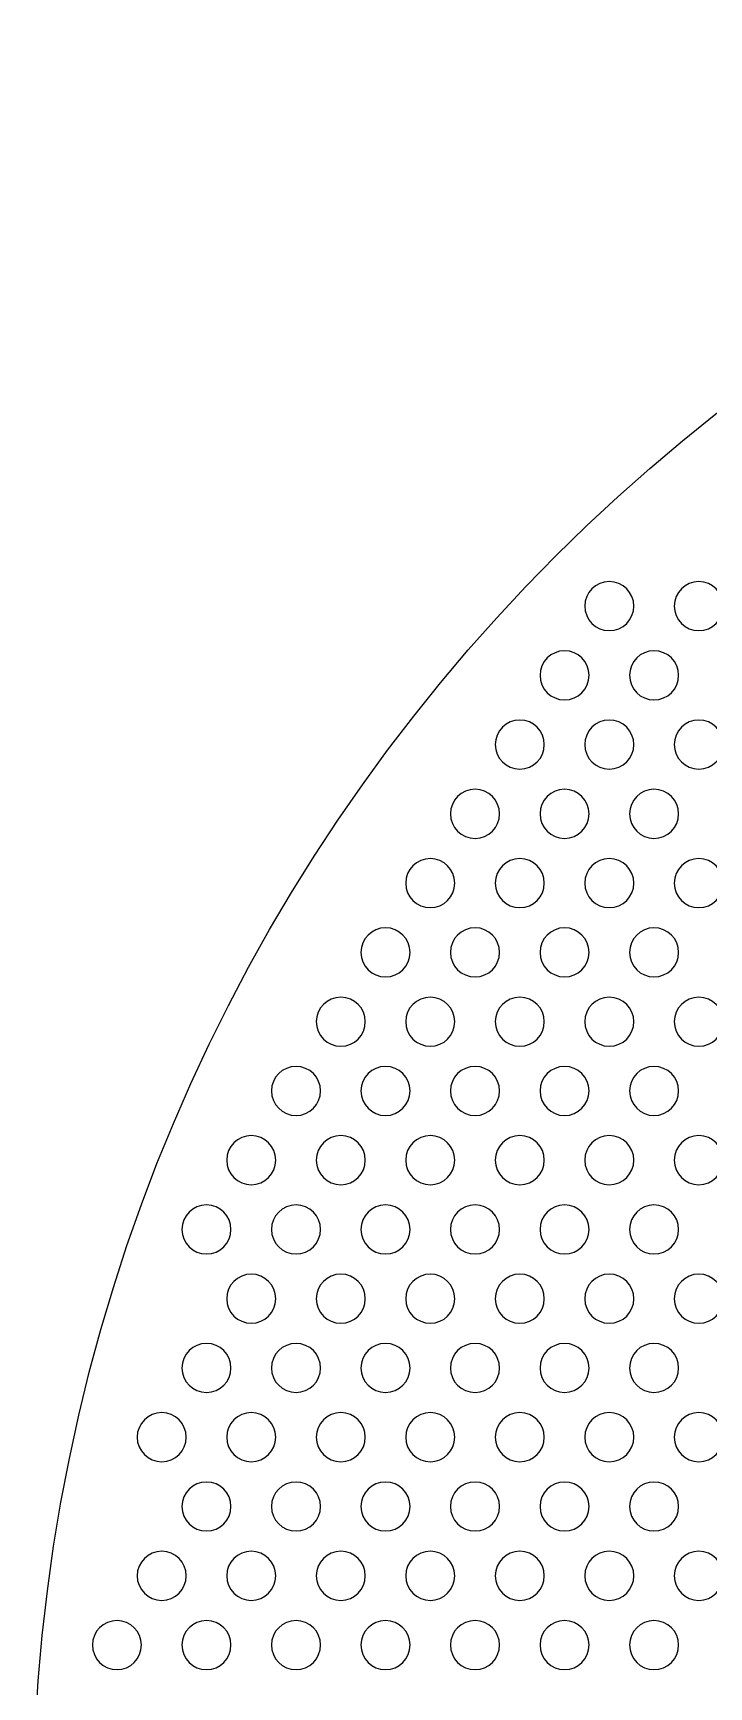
# Model space of a CAD drawing. Header units: millimetres. Extents: x 2717 to 2965, y -3 to 245.
# Drawn here: x 2717.5 to 2764.4, y 130.2 to 245 of the extents above; entities that cross this region are included whole.
import ezdxf

# ---------------------------------------------------------------- set-up
doc = ezdxf.new("R2010")
doc.units = ezdxf.units.MM
doc.layers.add('Livello 04', color=1, linetype='Continuous', true_color=0xff0000)
doc.layers.add('Predefinito', color=18, linetype='Continuous', true_color=0x000000)

msp = doc.modelspace()

# ---------------------------------------------------------------- linework, layer by layer
at = {"layer": 'Livello 04'}
msp.add_circle((2841.47, 121.04), 124, dxfattribs=at)
at = {"layer": 'Predefinito', "color": 18, "true_color": 0x000000}
for points in [[(2757.5, 206.94), (2756.56, 206.94), (2755.8, 206.18), (2755.8, 205.24)], [(2759.21, 205.24), (2759.21, 206.18), (2758.45, 206.94), (2757.5, 206.94)], [(2763.72, 206.94), (2762.78, 206.94), (2762.02, 206.18), (2762.02, 205.24)], [(2765.43, 205.24), (2765.43, 206.18), (2764.67, 206.94), (2763.72, 206.94)], [(2755.8, 205.24), (2755.8, 204.3), (2756.56, 203.53), (2757.5, 203.53)], [(2757.5, 203.53), (2758.45, 203.53), (2759.21, 204.3), (2759.21, 205.24)], [(2762.02, 205.24), (2762.02, 204.3), (2762.78, 203.53), (2763.72, 203.53)], [(2763.72, 203.53), (2764.67, 203.53), (2765.43, 204.3), (2765.43, 205.24)], [(2754.4, 202.13), (2753.45, 202.13), (2752.69, 201.37), (2752.69, 200.43)], [(2756.1, 200.43), (2756.1, 201.37), (2755.34, 202.13), (2754.4, 202.13)], [(2760.61, 202.13), (2759.67, 202.13), (2758.91, 201.37), (2758.91, 200.43)], [(2762.32, 200.43), (2762.32, 201.37), (2761.56, 202.13), (2760.61, 202.13)], [(2752.69, 200.43), (2752.69, 199.48), (2753.45, 198.72), (2754.4, 198.72)], [(2754.4, 198.72), (2755.34, 198.72), (2756.1, 199.48), (2756.1, 200.43)], [(2758.91, 200.43), (2758.91, 199.48), (2759.67, 198.72), (2760.61, 198.72)], [(2760.61, 198.72), (2761.56, 198.72), (2762.32, 199.48), (2762.32, 200.43)], [(2751.29, 197.32), (2750.34, 197.32), (2749.58, 196.56), (2749.58, 195.61)], [(2752.99, 195.61), (2752.99, 196.56), (2752.23, 197.32), (2751.29, 197.32)], [(2757.5, 197.32), (2756.56, 197.32), (2755.8, 196.56), (2755.8, 195.61)], [(2759.21, 195.61), (2759.21, 196.56), (2758.45, 197.32), (2757.5, 197.32)], [(2763.72, 197.32), (2762.78, 197.32), (2762.02, 196.56), (2762.02, 195.61)], [(2765.43, 195.61), (2765.43, 196.56), (2764.67, 197.32), (2763.72, 197.32)], [(2749.58, 195.61), (2749.58, 194.67), (2750.34, 193.91), (2751.29, 193.91)], [(2751.29, 193.91), (2752.23, 193.91), (2752.99, 194.67), (2752.99, 195.61)], [(2755.8, 195.61), (2755.8, 194.67), (2756.56, 193.91), (2757.5, 193.91)], [(2757.5, 193.91), (2758.45, 193.91), (2759.21, 194.67), (2759.21, 195.61)], [(2762.02, 195.61), (2762.02, 194.67), (2762.78, 193.91), (2763.72, 193.91)], [(2763.72, 193.91), (2764.67, 193.91), (2765.43, 194.67), (2765.43, 195.61)], [(2748.18, 192.51), (2747.23, 192.51), (2746.47, 191.74), (2746.47, 190.8)], [(2749.88, 190.8), (2749.88, 191.74), (2749.12, 192.51), (2748.18, 192.51)], [(2754.4, 192.51), (2753.45, 192.51), (2752.69, 191.74), (2752.69, 190.8)], [(2756.1, 190.8), (2756.1, 191.74), (2755.34, 192.51), (2754.4, 192.51)], [(2760.61, 192.51), (2759.67, 192.51), (2758.91, 191.74), (2758.91, 190.8)], [(2762.32, 190.8), (2762.32, 191.74), (2761.56, 192.51), (2760.61, 192.51)], [(2746.47, 190.8), (2746.47, 189.86), (2747.23, 189.1), (2748.18, 189.1)], [(2748.18, 189.1), (2749.12, 189.1), (2749.88, 189.86), (2749.88, 190.8)], [(2752.69, 190.8), (2752.69, 189.86), (2753.45, 189.1), (2754.4, 189.1)], [(2754.4, 189.1), (2755.34, 189.1), (2756.1, 189.86), (2756.1, 190.8)], [(2758.91, 190.8), (2758.91, 189.86), (2759.67, 189.1), (2760.61, 189.1)], [(2760.61, 189.1), (2761.56, 189.1), (2762.32, 189.86), (2762.32, 190.8)], [(2745.07, 187.7), (2744.12, 187.7), (2743.36, 186.93), (2743.36, 185.99)], [(2746.77, 185.99), (2746.77, 186.93), (2746.01, 187.7), (2745.07, 187.7)], [(2751.29, 187.7), (2750.34, 187.7), (2749.58, 186.93), (2749.58, 185.99)], [(2752.99, 185.99), (2752.99, 186.93), (2752.23, 187.7), (2751.29, 187.7)], [(2757.5, 187.7), (2756.56, 187.7), (2755.8, 186.93), (2755.8, 185.99)], [(2759.21, 185.99), (2759.21, 186.93), (2758.45, 187.7), (2757.5, 187.7)], [(2763.72, 187.7), (2762.78, 187.7), (2762.02, 186.93), (2762.02, 185.99)], [(2765.43, 185.99), (2765.43, 186.93), (2764.67, 187.7), (2763.72, 187.7)], [(2743.36, 185.99), (2743.36, 185.05), (2744.12, 184.29), (2745.07, 184.29)], [(2745.07, 184.29), (2746.01, 184.29), (2746.77, 185.05), (2746.77, 185.99)], [(2749.58, 185.99), (2749.58, 185.05), (2750.34, 184.29), (2751.29, 184.29)], [(2751.29, 184.29), (2752.23, 184.29), (2752.99, 185.05), (2752.99, 185.99)], [(2755.8, 185.99), (2755.8, 185.05), (2756.56, 184.29), (2757.5, 184.29)], [(2757.5, 184.29), (2758.45, 184.29), (2759.21, 185.05), (2759.21, 185.99)], [(2762.02, 185.99), (2762.02, 185.05), (2762.78, 184.29), (2763.72, 184.29)], [(2763.72, 184.29), (2764.67, 184.29), (2765.43, 185.05), (2765.43, 185.99)], [(2741.96, 182.89), (2741.01, 182.89), (2740.25, 182.12), (2740.25, 181.18)], [(2743.66, 181.18), (2743.66, 182.12), (2742.9, 182.89), (2741.96, 182.89)], [(2748.18, 182.89), (2747.23, 182.89), (2746.47, 182.12), (2746.47, 181.18)], [(2749.88, 181.18), (2749.88, 182.12), (2749.12, 182.89), (2748.18, 182.89)], [(2754.4, 182.89), (2753.45, 182.89), (2752.69, 182.12), (2752.69, 181.18)], [(2756.1, 181.18), (2756.1, 182.12), (2755.34, 182.89), (2754.4, 182.89)], [(2760.61, 182.89), (2759.67, 182.89), (2758.91, 182.12), (2758.91, 181.18)], [(2762.32, 181.18), (2762.32, 182.12), (2761.56, 182.89), (2760.61, 182.89)], [(2740.25, 181.18), (2740.25, 180.24), (2741.01, 179.48), (2741.96, 179.48)], [(2741.96, 179.48), (2742.9, 179.48), (2743.66, 180.24), (2743.66, 181.18)], [(2746.47, 181.18), (2746.47, 180.24), (2747.23, 179.48), (2748.18, 179.48)], [(2748.18, 179.48), (2749.12, 179.48), (2749.88, 180.24), (2749.88, 181.18)], [(2752.69, 181.18), (2752.69, 180.24), (2753.45, 179.48), (2754.4, 179.48)], [(2754.4, 179.48), (2755.34, 179.48), (2756.1, 180.24), (2756.1, 181.18)], [(2758.91, 181.18), (2758.91, 180.24), (2759.67, 179.48), (2760.61, 179.48)], [(2760.61, 179.48), (2761.56, 179.48), (2762.32, 180.24), (2762.32, 181.18)], [(2738.85, 178.07), (2737.9, 178.07), (2737.14, 177.31), (2737.14, 176.37)], [(2740.55, 176.37), (2740.55, 177.31), (2739.79, 178.07), (2738.85, 178.07)], [(2745.07, 178.07), (2744.12, 178.07), (2743.36, 177.31), (2743.36, 176.37)], [(2746.77, 176.37), (2746.77, 177.31), (2746.01, 178.07), (2745.07, 178.07)], [(2751.29, 178.07), (2750.34, 178.07), (2749.58, 177.31), (2749.58, 176.37)], [(2752.99, 176.37), (2752.99, 177.31), (2752.23, 178.07), (2751.29, 178.07)], [(2757.5, 178.07), (2756.56, 178.07), (2755.8, 177.31), (2755.8, 176.37)], [(2759.21, 176.37), (2759.21, 177.31), (2758.45, 178.07), (2757.5, 178.07)], [(2763.72, 178.07), (2762.78, 178.07), (2762.02, 177.31), (2762.02, 176.37)], [(2765.43, 176.37), (2765.43, 177.31), (2764.67, 178.07), (2763.72, 178.07)], [(2737.14, 176.37), (2737.14, 175.43), (2737.9, 174.66), (2738.85, 174.66)], [(2738.85, 174.66), (2739.79, 174.66), (2740.55, 175.43), (2740.55, 176.37)], [(2743.36, 176.37), (2743.36, 175.43), (2744.12, 174.66), (2745.07, 174.66)], [(2745.07, 174.66), (2746.01, 174.66), (2746.77, 175.43), (2746.77, 176.37)], [(2749.58, 176.37), (2749.58, 175.43), (2750.34, 174.66), (2751.29, 174.66)], [(2751.29, 174.66), (2752.23, 174.66), (2752.99, 175.43), (2752.99, 176.37)], [(2755.8, 176.37), (2755.8, 175.43), (2756.56, 174.66), (2757.5, 174.66)], [(2757.5, 174.66), (2758.45, 174.66), (2759.21, 175.43), (2759.21, 176.37)], [(2762.02, 176.37), (2762.02, 175.43), (2762.78, 174.66), (2763.72, 174.66)], [(2763.72, 174.66), (2764.67, 174.66), (2765.43, 175.43), (2765.43, 176.37)], [(2735.74, 173.26), (2734.8, 173.26), (2734.03, 172.5), (2734.03, 171.56)], [(2737.44, 171.56), (2737.44, 172.5), (2736.68, 173.26), (2735.74, 173.26)], [(2741.96, 173.26), (2741.01, 173.26), (2740.25, 172.5), (2740.25, 171.56)], [(2743.66, 171.56), (2743.66, 172.5), (2742.9, 173.26), (2741.96, 173.26)], [(2748.18, 173.26), (2747.23, 173.26), (2746.47, 172.5), (2746.47, 171.56)], [(2749.88, 171.56), (2749.88, 172.5), (2749.12, 173.26), (2748.18, 173.26)], [(2754.4, 173.26), (2753.45, 173.26), (2752.69, 172.5), (2752.69, 171.56)], [(2756.1, 171.56), (2756.1, 172.5), (2755.34, 173.26), (2754.4, 173.26)], [(2760.61, 173.26), (2759.67, 173.26), (2758.91, 172.5), (2758.91, 171.56)], [(2762.32, 171.56), (2762.32, 172.5), (2761.56, 173.26), (2760.61, 173.26)], [(2734.03, 171.56), (2734.03, 170.62), (2734.8, 169.85), (2735.74, 169.85)], [(2735.74, 169.85), (2736.68, 169.85), (2737.44, 170.62), (2737.44, 171.56)], [(2740.25, 171.56), (2740.25, 170.62), (2741.01, 169.85), (2741.96, 169.85)], [(2741.96, 169.85), (2742.9, 169.85), (2743.66, 170.62), (2743.66, 171.56)], [(2746.47, 171.56), (2746.47, 170.62), (2747.23, 169.85), (2748.18, 169.85)], [(2748.18, 169.85), (2749.12, 169.85), (2749.88, 170.62), (2749.88, 171.56)], [(2752.69, 171.56), (2752.69, 170.62), (2753.45, 169.85), (2754.4, 169.85)], [(2754.4, 169.85), (2755.34, 169.85), (2756.1, 170.62), (2756.1, 171.56)], [(2758.91, 171.56), (2758.91, 170.62), (2759.67, 169.85), (2760.61, 169.85)], [(2760.61, 169.85), (2761.56, 169.85), (2762.32, 170.62), (2762.32, 171.56)], [(2732.63, 168.45), (2731.69, 168.45), (2730.92, 167.69), (2730.92, 166.75)], [(2734.33, 166.75), (2734.33, 167.69), (2733.57, 168.45), (2732.63, 168.45)], [(2738.85, 168.45), (2737.9, 168.45), (2737.14, 167.69), (2737.14, 166.75)], [(2740.55, 166.75), (2740.55, 167.69), (2739.79, 168.45), (2738.85, 168.45)], [(2745.07, 168.45), (2744.12, 168.45), (2743.36, 167.69), (2743.36, 166.75)], [(2746.77, 166.75), (2746.77, 167.69), (2746.01, 168.45), (2745.07, 168.45)], [(2751.29, 168.45), (2750.34, 168.45), (2749.58, 167.69), (2749.58, 166.75)], [(2752.99, 166.75), (2752.99, 167.69), (2752.23, 168.45), (2751.29, 168.45)], [(2757.5, 168.45), (2756.56, 168.45), (2755.8, 167.69), (2755.8, 166.75)], [(2759.21, 166.75), (2759.21, 167.69), (2758.45, 168.45), (2757.5, 168.45)], [(2763.72, 168.45), (2762.78, 168.45), (2762.02, 167.69), (2762.02, 166.75)], [(2765.43, 166.75), (2765.43, 167.69), (2764.67, 168.45), (2763.72, 168.45)], [(2730.92, 166.75), (2730.92, 165.8), (2731.69, 165.04), (2732.63, 165.04)], [(2732.63, 165.04), (2733.57, 165.04), (2734.33, 165.8), (2734.33, 166.75)], [(2737.14, 166.75), (2737.14, 165.8), (2737.9, 165.04), (2738.85, 165.04)], [(2738.85, 165.04), (2739.79, 165.04), (2740.55, 165.8), (2740.55, 166.75)], [(2743.36, 166.75), (2743.36, 165.8), (2744.12, 165.04), (2745.07, 165.04)], [(2745.07, 165.04), (2746.01, 165.04), (2746.77, 165.8), (2746.77, 166.75)], [(2749.58, 166.75), (2749.58, 165.8), (2750.34, 165.04), (2751.29, 165.04)], [(2751.29, 165.04), (2752.23, 165.04), (2752.99, 165.8), (2752.99, 166.75)], [(2755.8, 166.75), (2755.8, 165.8), (2756.56, 165.04), (2757.5, 165.04)], [(2757.5, 165.04), (2758.45, 165.04), (2759.21, 165.8), (2759.21, 166.75)], [(2762.02, 166.75), (2762.02, 165.8), (2762.78, 165.04), (2763.72, 165.04)], [(2763.72, 165.04), (2764.67, 165.04), (2765.43, 165.8), (2765.43, 166.75)], [(2729.52, 163.64), (2728.58, 163.64), (2727.81, 162.88), (2727.81, 161.94)], [(2731.22, 161.94), (2731.22, 162.88), (2730.46, 163.64), (2729.52, 163.64)], [(2735.74, 163.64), (2734.8, 163.64), (2734.03, 162.88), (2734.03, 161.94)], [(2737.44, 161.94), (2737.44, 162.88), (2736.68, 163.64), (2735.74, 163.64)], [(2741.96, 163.64), (2741.01, 163.64), (2740.25, 162.88), (2740.25, 161.94)], [(2743.66, 161.94), (2743.66, 162.88), (2742.9, 163.64), (2741.96, 163.64)], [(2748.18, 163.64), (2747.23, 163.64), (2746.47, 162.88), (2746.47, 161.94)], [(2749.88, 161.94), (2749.88, 162.88), (2749.12, 163.64), (2748.18, 163.64)], [(2754.4, 163.64), (2753.45, 163.64), (2752.69, 162.88), (2752.69, 161.94)], [(2756.1, 161.94), (2756.1, 162.88), (2755.34, 163.64), (2754.4, 163.64)], [(2760.61, 163.64), (2759.67, 163.64), (2758.91, 162.88), (2758.91, 161.94)], [(2762.32, 161.94), (2762.32, 162.88), (2761.56, 163.64), (2760.61, 163.64)], [(2727.81, 161.94), (2727.81, 160.99), (2728.58, 160.23), (2729.52, 160.23)], [(2729.52, 160.23), (2730.46, 160.23), (2731.22, 160.99), (2731.22, 161.94)], [(2734.03, 161.94), (2734.03, 160.99), (2734.8, 160.23), (2735.74, 160.23)], [(2735.74, 160.23), (2736.68, 160.23), (2737.44, 160.99), (2737.44, 161.94)], [(2740.25, 161.94), (2740.25, 160.99), (2741.01, 160.23), (2741.96, 160.23)], [(2741.96, 160.23), (2742.9, 160.23), (2743.66, 160.99), (2743.66, 161.94)], [(2746.47, 161.94), (2746.47, 160.99), (2747.23, 160.23), (2748.18, 160.23)], [(2748.18, 160.23), (2749.12, 160.23), (2749.88, 160.99), (2749.88, 161.94)], [(2752.69, 161.94), (2752.69, 160.99), (2753.45, 160.23), (2754.4, 160.23)], [(2754.4, 160.23), (2755.34, 160.23), (2756.1, 160.99), (2756.1, 161.94)], [(2758.91, 161.94), (2758.91, 160.99), (2759.67, 160.23), (2760.61, 160.23)], [(2760.61, 160.23), (2761.56, 160.23), (2762.32, 160.99), (2762.32, 161.94)], [(2732.63, 158.83), (2731.69, 158.83), (2730.92, 158.07), (2730.92, 157.12)], [(2734.33, 157.12), (2734.33, 158.07), (2733.57, 158.83), (2732.63, 158.83)], [(2738.85, 158.83), (2737.9, 158.83), (2737.14, 158.07), (2737.14, 157.12)], [(2740.55, 157.12), (2740.55, 158.07), (2739.79, 158.83), (2738.85, 158.83)], [(2745.07, 158.83), (2744.12, 158.83), (2743.36, 158.07), (2743.36, 157.12)], [(2746.77, 157.12), (2746.77, 158.07), (2746.01, 158.83), (2745.07, 158.83)], [(2751.29, 158.83), (2750.34, 158.83), (2749.58, 158.07), (2749.58, 157.12)], [(2752.99, 157.12), (2752.99, 158.07), (2752.23, 158.83), (2751.29, 158.83)], [(2757.5, 158.83), (2756.56, 158.83), (2755.8, 158.07), (2755.8, 157.12)], [(2759.21, 157.12), (2759.21, 158.07), (2758.45, 158.83), (2757.5, 158.83)], [(2763.72, 158.83), (2762.78, 158.83), (2762.02, 158.07), (2762.02, 157.12)], [(2765.43, 157.12), (2765.43, 158.07), (2764.67, 158.83), (2763.72, 158.83)], [(2730.92, 157.12), (2730.92, 156.18), (2731.69, 155.42), (2732.63, 155.42)], [(2732.63, 155.42), (2733.57, 155.42), (2734.33, 156.18), (2734.33, 157.12)], [(2737.14, 157.12), (2737.14, 156.18), (2737.9, 155.42), (2738.85, 155.42)], [(2738.85, 155.42), (2739.79, 155.42), (2740.55, 156.18), (2740.55, 157.12)], [(2743.36, 157.12), (2743.36, 156.18), (2744.12, 155.42), (2745.07, 155.42)], [(2745.07, 155.42), (2746.01, 155.42), (2746.77, 156.18), (2746.77, 157.12)], [(2749.58, 157.12), (2749.58, 156.18), (2750.34, 155.42), (2751.29, 155.42)], [(2751.29, 155.42), (2752.23, 155.42), (2752.99, 156.18), (2752.99, 157.12)], [(2755.8, 157.12), (2755.8, 156.18), (2756.56, 155.42), (2757.5, 155.42)], [(2757.5, 155.42), (2758.45, 155.42), (2759.21, 156.18), (2759.21, 157.12)], [(2762.02, 157.12), (2762.02, 156.18), (2762.78, 155.42), (2763.72, 155.42)], [(2763.72, 155.42), (2764.67, 155.42), (2765.43, 156.18), (2765.43, 157.12)], [(2729.52, 154.02), (2728.58, 154.02), (2727.81, 153.25), (2727.81, 152.31)], [(2731.22, 152.31), (2731.22, 153.25), (2730.46, 154.02), (2729.52, 154.02)], [(2735.74, 154.02), (2734.8, 154.02), (2734.03, 153.25), (2734.03, 152.31)], [(2737.44, 152.31), (2737.44, 153.25), (2736.68, 154.02), (2735.74, 154.02)], [(2741.96, 154.02), (2741.01, 154.02), (2740.25, 153.25), (2740.25, 152.31)], [(2743.66, 152.31), (2743.66, 153.25), (2742.9, 154.02), (2741.96, 154.02)], [(2748.18, 154.02), (2747.23, 154.02), (2746.47, 153.25), (2746.47, 152.31)], [(2749.88, 152.31), (2749.88, 153.25), (2749.12, 154.02), (2748.18, 154.02)], [(2754.4, 154.02), (2753.45, 154.02), (2752.69, 153.25), (2752.69, 152.31)], [(2756.1, 152.31), (2756.1, 153.25), (2755.34, 154.02), (2754.4, 154.02)], [(2760.61, 154.02), (2759.67, 154.02), (2758.91, 153.25), (2758.91, 152.31)], [(2762.32, 152.31), (2762.32, 153.25), (2761.56, 154.02), (2760.61, 154.02)], [(2727.81, 152.31), (2727.81, 151.37), (2728.58, 150.61), (2729.52, 150.61)], [(2729.52, 150.61), (2730.46, 150.61), (2731.22, 151.37), (2731.22, 152.31)], [(2734.03, 152.31), (2734.03, 151.37), (2734.8, 150.61), (2735.74, 150.61)], [(2735.74, 150.61), (2736.68, 150.61), (2737.44, 151.37), (2737.44, 152.31)], [(2740.25, 152.31), (2740.25, 151.37), (2741.01, 150.61), (2741.96, 150.61)], [(2741.96, 150.61), (2742.9, 150.61), (2743.66, 151.37), (2743.66, 152.31)], [(2746.47, 152.31), (2746.47, 151.37), (2747.23, 150.61), (2748.18, 150.61)], [(2748.18, 150.61), (2749.12, 150.61), (2749.88, 151.37), (2749.88, 152.31)], [(2752.69, 152.31), (2752.69, 151.37), (2753.45, 150.61), (2754.4, 150.61)], [(2754.4, 150.61), (2755.34, 150.61), (2756.1, 151.37), (2756.1, 152.31)], [(2758.91, 152.31), (2758.91, 151.37), (2759.67, 150.61), (2760.61, 150.61)], [(2760.61, 150.61), (2761.56, 150.61), (2762.32, 151.37), (2762.32, 152.31)], [(2726.41, 149.21), (2725.47, 149.21), (2724.7, 148.44), (2724.7, 147.5)], [(2728.11, 147.5), (2728.11, 148.44), (2727.35, 149.21), (2726.41, 149.21)], [(2732.63, 149.21), (2731.69, 149.21), (2730.92, 148.44), (2730.92, 147.5)], [(2734.33, 147.5), (2734.33, 148.44), (2733.57, 149.21), (2732.63, 149.21)], [(2738.85, 149.21), (2737.9, 149.21), (2737.14, 148.44), (2737.14, 147.5)], [(2740.55, 147.5), (2740.55, 148.44), (2739.79, 149.21), (2738.85, 149.21)], [(2745.07, 149.21), (2744.12, 149.21), (2743.36, 148.44), (2743.36, 147.5)], [(2746.77, 147.5), (2746.77, 148.44), (2746.01, 149.21), (2745.07, 149.21)], [(2751.29, 149.21), (2750.34, 149.21), (2749.58, 148.44), (2749.58, 147.5)], [(2752.99, 147.5), (2752.99, 148.44), (2752.23, 149.21), (2751.29, 149.21)], [(2757.5, 149.21), (2756.56, 149.21), (2755.8, 148.44), (2755.8, 147.5)], [(2759.21, 147.5), (2759.21, 148.44), (2758.45, 149.21), (2757.5, 149.21)], [(2763.72, 149.21), (2762.78, 149.21), (2762.02, 148.44), (2762.02, 147.5)], [(2765.43, 147.5), (2765.43, 148.44), (2764.67, 149.21), (2763.72, 149.21)], [(2724.7, 147.5), (2724.7, 146.56), (2725.47, 145.8), (2726.41, 145.8)], [(2726.41, 145.8), (2727.35, 145.8), (2728.11, 146.56), (2728.11, 147.5)], [(2730.92, 147.5), (2730.92, 146.56), (2731.69, 145.8), (2732.63, 145.8)], [(2732.63, 145.8), (2733.57, 145.8), (2734.33, 146.56), (2734.33, 147.5)], [(2737.14, 147.5), (2737.14, 146.56), (2737.9, 145.8), (2738.85, 145.8)], [(2738.85, 145.8), (2739.79, 145.8), (2740.55, 146.56), (2740.55, 147.5)], [(2743.36, 147.5), (2743.36, 146.56), (2744.12, 145.8), (2745.07, 145.8)], [(2745.07, 145.8), (2746.01, 145.8), (2746.77, 146.56), (2746.77, 147.5)], [(2749.58, 147.5), (2749.58, 146.56), (2750.34, 145.8), (2751.29, 145.8)], [(2751.29, 145.8), (2752.23, 145.8), (2752.99, 146.56), (2752.99, 147.5)], [(2755.8, 147.5), (2755.8, 146.56), (2756.56, 145.8), (2757.5, 145.8)], [(2757.5, 145.8), (2758.45, 145.8), (2759.21, 146.56), (2759.21, 147.5)], [(2762.02, 147.5), (2762.02, 146.56), (2762.78, 145.8), (2763.72, 145.8)], [(2763.72, 145.8), (2764.67, 145.8), (2765.43, 146.56), (2765.43, 147.5)], [(2729.52, 144.39), (2728.58, 144.39), (2727.81, 143.63), (2727.81, 142.69)], [(2731.22, 142.69), (2731.22, 143.63), (2730.46, 144.39), (2729.52, 144.39)], [(2735.74, 144.39), (2734.8, 144.39), (2734.03, 143.63), (2734.03, 142.69)], [(2737.44, 142.69), (2737.44, 143.63), (2736.68, 144.39), (2735.74, 144.39)], [(2741.96, 144.39), (2741.01, 144.39), (2740.25, 143.63), (2740.25, 142.69)], [(2743.66, 142.69), (2743.66, 143.63), (2742.9, 144.39), (2741.96, 144.39)], [(2748.18, 144.39), (2747.23, 144.39), (2746.47, 143.63), (2746.47, 142.69)], [(2749.88, 142.69), (2749.88, 143.63), (2749.12, 144.39), (2748.18, 144.39)], [(2754.4, 144.39), (2753.45, 144.39), (2752.69, 143.63), (2752.69, 142.69)], [(2756.1, 142.69), (2756.1, 143.63), (2755.34, 144.39), (2754.4, 144.39)], [(2760.61, 144.39), (2759.67, 144.39), (2758.91, 143.63), (2758.91, 142.69)], [(2762.32, 142.69), (2762.32, 143.63), (2761.56, 144.39), (2760.61, 144.39)], [(2727.81, 142.69), (2727.81, 141.75), (2728.58, 140.99), (2729.52, 140.99)], [(2729.52, 140.99), (2730.46, 140.99), (2731.22, 141.75), (2731.22, 142.69)], [(2734.03, 142.69), (2734.03, 141.75), (2734.8, 140.99), (2735.74, 140.99)], [(2735.74, 140.99), (2736.68, 140.99), (2737.44, 141.75), (2737.44, 142.69)], [(2740.25, 142.69), (2740.25, 141.75), (2741.01, 140.99), (2741.96, 140.99)], [(2741.96, 140.99), (2742.9, 140.99), (2743.66, 141.75), (2743.66, 142.69)], [(2746.47, 142.69), (2746.47, 141.75), (2747.23, 140.99), (2748.18, 140.99)], [(2748.18, 140.99), (2749.12, 140.99), (2749.88, 141.75), (2749.88, 142.69)], [(2752.69, 142.69), (2752.69, 141.75), (2753.45, 140.99), (2754.4, 140.99)], [(2754.4, 140.99), (2755.34, 140.99), (2756.1, 141.75), (2756.1, 142.69)], [(2758.91, 142.69), (2758.91, 141.75), (2759.67, 140.99), (2760.61, 140.99)], [(2760.61, 140.99), (2761.56, 140.99), (2762.32, 141.75), (2762.32, 142.69)], [(2726.41, 139.58), (2725.47, 139.58), (2724.7, 138.82), (2724.7, 137.88)], [(2728.11, 137.88), (2728.11, 138.82), (2727.35, 139.58), (2726.41, 139.58)], [(2732.63, 139.58), (2731.69, 139.58), (2730.92, 138.82), (2730.92, 137.88)], [(2734.33, 137.88), (2734.33, 138.82), (2733.57, 139.58), (2732.63, 139.58)], [(2738.85, 139.58), (2737.9, 139.58), (2737.14, 138.82), (2737.14, 137.88)], [(2740.55, 137.88), (2740.55, 138.82), (2739.79, 139.58), (2738.85, 139.58)], [(2745.07, 139.58), (2744.12, 139.58), (2743.36, 138.82), (2743.36, 137.88)], [(2746.77, 137.88), (2746.77, 138.82), (2746.01, 139.58), (2745.07, 139.58)], [(2751.29, 139.58), (2750.34, 139.58), (2749.58, 138.82), (2749.58, 137.88)], [(2752.99, 137.88), (2752.99, 138.82), (2752.23, 139.58), (2751.29, 139.58)], [(2757.5, 139.58), (2756.56, 139.58), (2755.8, 138.82), (2755.8, 137.88)], [(2759.21, 137.88), (2759.21, 138.82), (2758.45, 139.58), (2757.5, 139.58)], [(2763.72, 139.58), (2762.78, 139.58), (2762.02, 138.82), (2762.02, 137.88)], [(2765.43, 137.88), (2765.43, 138.82), (2764.67, 139.58), (2763.72, 139.58)], [(2724.7, 137.88), (2724.7, 136.94), (2725.47, 136.17), (2726.41, 136.17)], [(2726.41, 136.17), (2727.35, 136.17), (2728.11, 136.94), (2728.11, 137.88)], [(2730.92, 137.88), (2730.92, 136.94), (2731.69, 136.17), (2732.63, 136.17)], [(2732.63, 136.17), (2733.57, 136.17), (2734.33, 136.94), (2734.33, 137.88)], [(2737.14, 137.88), (2737.14, 136.94), (2737.9, 136.17), (2738.85, 136.17)], [(2738.85, 136.17), (2739.79, 136.17), (2740.55, 136.94), (2740.55, 137.88)], [(2743.36, 137.88), (2743.36, 136.94), (2744.12, 136.17), (2745.07, 136.17)], [(2745.07, 136.17), (2746.01, 136.17), (2746.77, 136.94), (2746.77, 137.88)], [(2749.58, 137.88), (2749.58, 136.94), (2750.34, 136.17), (2751.29, 136.17)], [(2751.29, 136.17), (2752.23, 136.17), (2752.99, 136.94), (2752.99, 137.88)], [(2755.8, 137.88), (2755.8, 136.94), (2756.56, 136.17), (2757.5, 136.17)], [(2757.5, 136.17), (2758.45, 136.17), (2759.21, 136.94), (2759.21, 137.88)], [(2762.02, 137.88), (2762.02, 136.94), (2762.78, 136.17), (2763.72, 136.17)], [(2763.72, 136.17), (2764.67, 136.17), (2765.43, 136.94), (2765.43, 137.88)], [(2723.3, 134.77), (2722.36, 134.77), (2721.59, 134.01), (2721.59, 133.07)], [(2725, 133.07), (2725, 134.01), (2724.24, 134.77), (2723.3, 134.77)], [(2729.52, 134.77), (2728.58, 134.77), (2727.81, 134.01), (2727.81, 133.07)], [(2731.22, 133.07), (2731.22, 134.01), (2730.46, 134.77), (2729.52, 134.77)], [(2735.74, 134.77), (2734.8, 134.77), (2734.03, 134.01), (2734.03, 133.07)], [(2737.44, 133.07), (2737.44, 134.01), (2736.68, 134.77), (2735.74, 134.77)], [(2741.96, 134.77), (2741.01, 134.77), (2740.25, 134.01), (2740.25, 133.07)], [(2743.66, 133.07), (2743.66, 134.01), (2742.9, 134.77), (2741.96, 134.77)], [(2748.18, 134.77), (2747.23, 134.77), (2746.47, 134.01), (2746.47, 133.07)], [(2749.88, 133.07), (2749.88, 134.01), (2749.12, 134.77), (2748.18, 134.77)], [(2754.4, 134.77), (2753.45, 134.77), (2752.69, 134.01), (2752.69, 133.07)], [(2756.1, 133.07), (2756.1, 134.01), (2755.34, 134.77), (2754.4, 134.77)], [(2760.61, 134.77), (2759.67, 134.77), (2758.91, 134.01), (2758.91, 133.07)], [(2762.32, 133.07), (2762.32, 134.01), (2761.56, 134.77), (2760.61, 134.77)], [(2721.59, 133.07), (2721.59, 132.13), (2722.36, 131.36), (2723.3, 131.36)], [(2723.3, 131.36), (2724.24, 131.36), (2725, 132.13), (2725, 133.07)], [(2727.81, 133.07), (2727.81, 132.13), (2728.58, 131.36), (2729.52, 131.36)], [(2729.52, 131.36), (2730.46, 131.36), (2731.22, 132.13), (2731.22, 133.07)], [(2734.03, 133.07), (2734.03, 132.13), (2734.8, 131.36), (2735.74, 131.36)], [(2735.74, 131.36), (2736.68, 131.36), (2737.44, 132.13), (2737.44, 133.07)], [(2740.25, 133.07), (2740.25, 132.13), (2741.01, 131.36), (2741.96, 131.36)], [(2741.96, 131.36), (2742.9, 131.36), (2743.66, 132.13), (2743.66, 133.07)], [(2746.47, 133.07), (2746.47, 132.13), (2747.23, 131.36), (2748.18, 131.36)], [(2748.18, 131.36), (2749.12, 131.36), (2749.88, 132.13), (2749.88, 133.07)], [(2752.69, 133.07), (2752.69, 132.13), (2753.45, 131.36), (2754.4, 131.36)], [(2754.4, 131.36), (2755.34, 131.36), (2756.1, 132.13), (2756.1, 133.07)], [(2758.91, 133.07), (2758.91, 132.13), (2759.67, 131.36), (2760.61, 131.36)], [(2760.61, 131.36), (2761.56, 131.36), (2762.32, 132.13), (2762.32, 133.07)]]:
    msp.add_open_spline(points, degree=3, dxfattribs=at)

doc.saveas('drawing.dxf')
